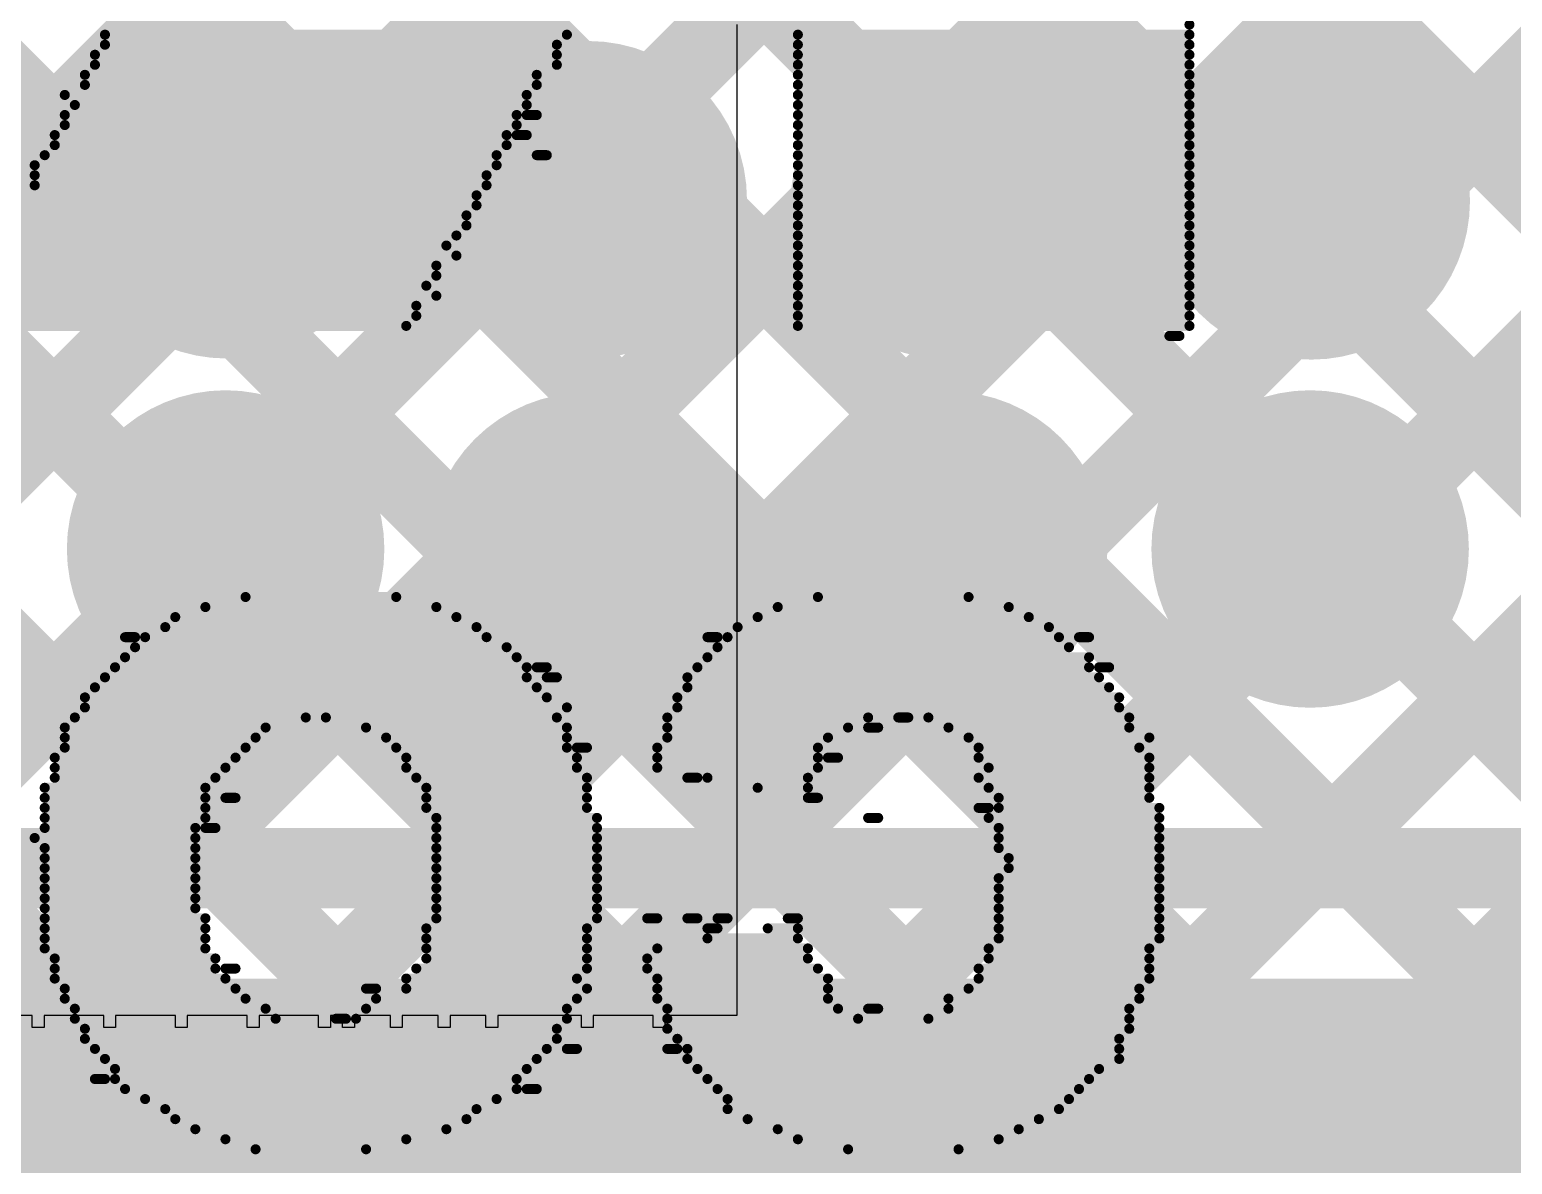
# Model space of a CAD drawing. Header units: millimetres. Extents: x 3.06 to 5.82, y 1.29 to 3.84.
# Drawn here: x 4.5655 to 4.7132, y 1.4385 to 1.5515 of the extents above; entities that cross this region are included whole.
import ezdxf

# ---------------------------------------------------------------- set-up
doc = ezdxf.new("R2010")
doc.units = ezdxf.units.MM
doc.header["$MEASUREMENT"] = 0
for name, color, linetype in [('BottomLayer', 5, 'Continuous'), ('BottomOverlay', 54, 'Continuous'), ('BottomSolder', 6, 'Continuous'), ('MultiLayer', 9, 'Continuous'), ('TopLayer', 1, 'Continuous'), ('TopOverlay', 2, 'Continuous'), ('TopSolder', 216, 'Continuous'), ('ViaHoleLayer', 16, 'Continuous')]:
    doc.layers.add(name, color=color, linetype=linetype)

msp = doc.modelspace()

# ---------------------------------------------------------------- linework, layer by layer
at = {"layer": 'BottomLayer'}
for points, const_width in [([(4.52217, 1.49575), (5.46642, 2.44)], 0.008), ([(4.53143, 1.47673), (5.4947, 2.44)], 0.008), ([(4.55105, 1.46806), (5.52299, 2.44)], 0.008), ([(4.57927, 1.468), (5.55127, 2.44)], 0.008), ([(4.60756, 1.468), (5.57956, 2.44)], 0.008), ([(4.63584, 1.468), (5.60784, 2.44)], 0.008), ([(4.66412, 1.468), (5.63612, 2.44)], 0.008), ([(4.135, 2.11583), (4.78283, 1.468)], 0.008), ([(4.135, 2.08754), (4.75454, 1.468)], 0.008), ([(4.69241, 1.468), (5.17455, 1.95014)], 0.008), ([(4.51608, 1.67818), (4.72626, 1.468)], 0.008), ([(4.522, 1.64397), (4.69797, 1.468)], 0.008), ([(4.522, 1.61569), (4.66969, 1.468)], 0.008), ([(4.522, 1.5874), (4.6414, 1.468)], 0.008), ([(4.522, 1.55912), (4.61312, 1.468)], 0.008), ([(4.522, 1.53084), (4.58484, 1.468)], 0.008), ([(4.553, 1.468), (5.03777, 1.468)], 0.008), ([(4.553, 1.437), (5.182, 1.437)], 0.04)]:
    msp.add_lwpolyline(points, dxfattribs=dict(at, const_width=const_width))
for points, const_width in [([(4.57922, 1.53456, 1), (4.59103, 1.53456, 1)], 0.01181), ([(4.61522, 1.53456, 1), (4.62703, 1.53456, 1)], 0.01181), ([(4.65122, 1.53445, 1), (4.66303, 1.53445, 1)], 0.01181), ([(4.68722, 1.53445, 1), (4.69903, 1.53445, 1)], 0.01181), ([(4.57911, 1.49978, 1), (4.59092, 1.49978, 1)], 0.01181), ([(4.61511, 1.49956, 1), (4.62692, 1.49956, 1)], 0.01181), ([(4.65111, 1.49967, 1), (4.66292, 1.49967, 1)], 0.01181), ([(4.68711, 1.49978, 1), (4.69892, 1.49978, 1)], 0.01181), ([(4.57727, 1.468, 1), (4.58127, 1.468, 1)], 0.004), ([(4.58284, 1.468, 1), (4.58684, 1.468, 1)], 0.004), ([(4.60556, 1.468, 1), (4.60956, 1.468, 1)], 0.004), ([(4.61112, 1.468, 1), (4.61512, 1.468, 1)], 0.004), ([(4.63384, 1.468, 1), (4.63784, 1.468, 1)], 0.004), ([(4.6394, 1.468, 1), (4.6434, 1.468, 1)], 0.004), ([(4.66212, 1.468, 1), (4.66612, 1.468, 1)], 0.004), ([(4.66769, 1.468, 1), (4.67169, 1.468, 1)], 0.004), ([(4.69041, 1.468, 1), (4.69441, 1.468, 1)], 0.004), ([(4.69597, 1.468, 1), (4.69997, 1.468, 1)], 0.004), ([(4.543, 1.437, 1), (4.563, 1.437, 1)], 0.02), ([(4.543, 1.437, 1), (4.563, 1.437, 1)], 0.02)]:
    msp.add_lwpolyline(points, format="xyb", close=True, dxfattribs=dict(at, const_width=const_width))
at = {"layer": 'BottomLayer', "const_width": 0.04}
msp.add_lwpolyline([(4.553, 1.437, -0.414214), (4.491, 1.499)], format="xyb", dxfattribs=at)
at = {"layer": 'BottomOverlay', "const_width": 0.0005}
for points in [[(4.68075, 1.552, 1), (4.68125, 1.552, 1)], [(4.57275, 1.551, 1), (4.57325, 1.551, 1)], [(4.57275, 1.55, 1), (4.57325, 1.55, 1)], [(4.61775, 1.55, 1), (4.61825, 1.55, 1)], [(4.61875, 1.551, 1), (4.61925, 1.551, 1)], [(4.64175, 1.551, 1), (4.64225, 1.551, 1)], [(4.64175, 1.55, 1), (4.64225, 1.55, 1)], [(4.68075, 1.551, 1), (4.68125, 1.551, 1)], [(4.68075, 1.55, 1), (4.68125, 1.55, 1)], [(4.57175, 1.549, 1), (4.57225, 1.549, 1)], [(4.61775, 1.549, 1), (4.61825, 1.549, 1)], [(4.64175, 1.549, 1), (4.64225, 1.549, 1)], [(4.68075, 1.549, 1), (4.68125, 1.549, 1)], [(4.57075, 1.547, 1), (4.57125, 1.547, 1)], [(4.57175, 1.548, 1), (4.57225, 1.548, 1)], [(4.61575, 1.547, 1), (4.61625, 1.547, 1)], [(4.61775, 1.548, 1), (4.61825, 1.548, 1)], [(4.64175, 1.548, 1), (4.64225, 1.548, 1)], [(4.64175, 1.547, 1), (4.64225, 1.547, 1)], [(4.68075, 1.548, 1), (4.68125, 1.548, 1)], [(4.68075, 1.547, 1), (4.68125, 1.547, 1)], [(4.57075, 1.546, 1), (4.57125, 1.546, 1)], [(4.61575, 1.546, 1), (4.61625, 1.546, 1)], [(4.64175, 1.546, 1), (4.64225, 1.546, 1)], [(4.68075, 1.546, 1), (4.68125, 1.546, 1)], [(4.56875, 1.545, 1), (4.56925, 1.545, 1)], [(4.56975, 1.544, 1), (4.57025, 1.544, 1)], [(4.61475, 1.545, 1), (4.61525, 1.545, 1)], [(4.61475, 1.544, 1), (4.61525, 1.544, 1)], [(4.64175, 1.545, 1), (4.64225, 1.545, 1)], [(4.64175, 1.544, 1), (4.64225, 1.544, 1)], [(4.68075, 1.545, 1), (4.68125, 1.545, 1)], [(4.68075, 1.544, 1), (4.68125, 1.544, 1)], [(4.56875, 1.543, 1), (4.56925, 1.543, 1)], [(4.61375, 1.543, 1), (4.61425, 1.543, 1)], [(4.61475, 1.543, 1), (4.61525, 1.543, 1)], [(4.61575, 1.543, 1), (4.61625, 1.543, 1)], [(4.64175, 1.543, 1), (4.64225, 1.543, 1)], [(4.68075, 1.543, 1), (4.68125, 1.543, 1)], [(4.56775, 1.541, 1), (4.56825, 1.541, 1)], [(4.56875, 1.542, 1), (4.56925, 1.542, 1)], [(4.61275, 1.541, 1), (4.61325, 1.541, 1)], [(4.61375, 1.542, 1), (4.61425, 1.542, 1)], [(4.61375, 1.541, 1), (4.61425, 1.541, 1)], [(4.61475, 1.541, 1), (4.61525, 1.541, 1)], [(4.64175, 1.542, 1), (4.64225, 1.542, 1)], [(4.64175, 1.541, 1), (4.64225, 1.541, 1)], [(4.68075, 1.542, 1), (4.68125, 1.542, 1)], [(4.68075, 1.541, 1), (4.68125, 1.541, 1)], [(4.56775, 1.54, 1), (4.56825, 1.54, 1)], [(4.61275, 1.54, 1), (4.61325, 1.54, 1)], [(4.64175, 1.54, 1), (4.64225, 1.54, 1)], [(4.68075, 1.54, 1), (4.68125, 1.54, 1)], [(4.56675, 1.539, 1), (4.56725, 1.539, 1)], [(4.61175, 1.539, 1), (4.61225, 1.539, 1)], [(4.61575, 1.539, 1), (4.61625, 1.539, 1)], [(4.61675, 1.539, 1), (4.61725, 1.539, 1)], [(4.64175, 1.539, 1), (4.64225, 1.539, 1)], [(4.68075, 1.539, 1), (4.68125, 1.539, 1)], [(4.56575, 1.538, 1), (4.56625, 1.538, 1)], [(4.56575, 1.537, 1), (4.56625, 1.537, 1)], [(4.61075, 1.537, 1), (4.61125, 1.537, 1)], [(4.61175, 1.538, 1), (4.61225, 1.538, 1)], [(4.64175, 1.538, 1), (4.64225, 1.538, 1)], [(4.64175, 1.537, 1), (4.64225, 1.537, 1)], [(4.68075, 1.538, 1), (4.68125, 1.538, 1)], [(4.68075, 1.537, 1), (4.68125, 1.537, 1)], [(4.56575, 1.536, 1), (4.56625, 1.536, 1)], [(4.61075, 1.536, 1), (4.61125, 1.536, 1)], [(4.64175, 1.536, 1), (4.64225, 1.536, 1)], [(4.68075, 1.536, 1), (4.68125, 1.536, 1)], [(4.60975, 1.535, 1), (4.61025, 1.535, 1)], [(4.60975, 1.534, 1), (4.61025, 1.534, 1)], [(4.64175, 1.535, 1), (4.64225, 1.535, 1)], [(4.64175, 1.534, 1), (4.64225, 1.534, 1)], [(4.68075, 1.535, 1), (4.68125, 1.535, 1)], [(4.68075, 1.534, 1), (4.68125, 1.534, 1)], [(4.60875, 1.533, 1), (4.60925, 1.533, 1)], [(4.64175, 1.533, 1), (4.64225, 1.533, 1)], [(4.68075, 1.533, 1), (4.68125, 1.533, 1)], [(4.60775, 1.531, 1), (4.60825, 1.531, 1)], [(4.60875, 1.532, 1), (4.60925, 1.532, 1)], [(4.64175, 1.532, 1), (4.64225, 1.532, 1)], [(4.64175, 1.531, 1), (4.64225, 1.531, 1)], [(4.68075, 1.532, 1), (4.68125, 1.532, 1)], [(4.68075, 1.531, 1), (4.68125, 1.531, 1)], [(4.60675, 1.53, 1), (4.60725, 1.53, 1)], [(4.64175, 1.53, 1), (4.64225, 1.53, 1)], [(4.68075, 1.53, 1), (4.68125, 1.53, 1)], [(4.60575, 1.528, 1), (4.60625, 1.528, 1)], [(4.60775, 1.529, 1), (4.60825, 1.529, 1)], [(4.64175, 1.529, 1), (4.64225, 1.529, 1)], [(4.64175, 1.528, 1), (4.64225, 1.528, 1)], [(4.68075, 1.529, 1), (4.68125, 1.529, 1)], [(4.68075, 1.528, 1), (4.68125, 1.528, 1)], [(4.60575, 1.527, 1), (4.60625, 1.527, 1)], [(4.64175, 1.527, 1), (4.64225, 1.527, 1)], [(4.68075, 1.527, 1), (4.68125, 1.527, 1)], [(4.60475, 1.526, 1), (4.60525, 1.526, 1)], [(4.60575, 1.525, 1), (4.60625, 1.525, 1)], [(4.64175, 1.526, 1), (4.64225, 1.526, 1)], [(4.64175, 1.525, 1), (4.64225, 1.525, 1)], [(4.68075, 1.526, 1), (4.68125, 1.526, 1)], [(4.68075, 1.525, 1), (4.68125, 1.525, 1)], [(4.60375, 1.524, 1), (4.60425, 1.524, 1)], [(4.64175, 1.524, 1), (4.64225, 1.524, 1)], [(4.68075, 1.524, 1), (4.68125, 1.524, 1)], [(4.60275, 1.522, 1), (4.60325, 1.522, 1)], [(4.60375, 1.523, 1), (4.60425, 1.523, 1)], [(4.64175, 1.523, 1), (4.64225, 1.523, 1)], [(4.64175, 1.522, 1), (4.64225, 1.522, 1)], [(4.68075, 1.523, 1), (4.68125, 1.523, 1)], [(4.68075, 1.522, 1), (4.68125, 1.522, 1)], [(4.67875, 1.521, 1), (4.67925, 1.521, 1)], [(4.67975, 1.521, 1), (4.68025, 1.521, 1)], [(4.58275, 1.494, 1), (4.58325, 1.494, 1)], [(4.58675, 1.495, 1), (4.58725, 1.495, 1)], [(4.60175, 1.495, 1), (4.60225, 1.495, 1)], [(4.60575, 1.494, 1), (4.60625, 1.494, 1)], [(4.63975, 1.494, 1), (4.64025, 1.494, 1)], [(4.64375, 1.495, 1), (4.64425, 1.495, 1)], [(4.65875, 1.495, 1), (4.65925, 1.495, 1)], [(4.66275, 1.494, 1), (4.66325, 1.494, 1)], [(4.57975, 1.493, 1), (4.58025, 1.493, 1)], [(4.60775, 1.493, 1), (4.60825, 1.493, 1)], [(4.63775, 1.493, 1), (4.63825, 1.493, 1)], [(4.66475, 1.493, 1), (4.66525, 1.493, 1)], [(4.57475, 1.491, 1), (4.57525, 1.491, 1)], [(4.57575, 1.491, 1), (4.57625, 1.491, 1)], [(4.57675, 1.491, 1), (4.57725, 1.491, 1)], [(4.57875, 1.492, 1), (4.57925, 1.492, 1)], [(4.60975, 1.492, 1), (4.61025, 1.492, 1)], [(4.61075, 1.491, 1), (4.61125, 1.491, 1)], [(4.63275, 1.491, 1), (4.63325, 1.491, 1)], [(4.63375, 1.491, 1), (4.63425, 1.491, 1)], [(4.63475, 1.491, 1), (4.63525, 1.491, 1)], [(4.63575, 1.492, 1), (4.63625, 1.492, 1)], [(4.66675, 1.492, 1), (4.66725, 1.492, 1)], [(4.66775, 1.491, 1), (4.66825, 1.491, 1)], [(4.66975, 1.491, 1), (4.67025, 1.491, 1)], [(4.67075, 1.491, 1), (4.67125, 1.491, 1)], [(4.57575, 1.49, 1), (4.57625, 1.49, 1)], [(4.61275, 1.49, 1), (4.61325, 1.49, 1)], [(4.63375, 1.49, 1), (4.63425, 1.49, 1)], [(4.66875, 1.49, 1), (4.66925, 1.49, 1)], [(4.57375, 1.488, 1), (4.57425, 1.488, 1)], [(4.57475, 1.489, 1), (4.57525, 1.489, 1)], [(4.61375, 1.489, 1), (4.61425, 1.489, 1)], [(4.61475, 1.488, 1), (4.61525, 1.488, 1)], [(4.61575, 1.488, 1), (4.61625, 1.488, 1)], [(4.61675, 1.488, 1), (4.61725, 1.488, 1)], [(4.63175, 1.488, 1), (4.63225, 1.488, 1)], [(4.63275, 1.489, 1), (4.63325, 1.489, 1)], [(4.67075, 1.489, 1), (4.67125, 1.489, 1)], [(4.67075, 1.488, 1), (4.67125, 1.488, 1)], [(4.67175, 1.488, 1), (4.67225, 1.488, 1)], [(4.67275, 1.488, 1), (4.67325, 1.488, 1)], [(4.57275, 1.487, 1), (4.57325, 1.487, 1)], [(4.61475, 1.487, 1), (4.61525, 1.487, 1)], [(4.61675, 1.487, 1), (4.61725, 1.487, 1)], [(4.61775, 1.487, 1), (4.61825, 1.487, 1)], [(4.63075, 1.487, 1), (4.63125, 1.487, 1)], [(4.67175, 1.487, 1), (4.67225, 1.487, 1)], [(4.57075, 1.485, 1), (4.57125, 1.485, 1)], [(4.57175, 1.486, 1), (4.57225, 1.486, 1)], [(4.61575, 1.486, 1), (4.61625, 1.486, 1)], [(4.61675, 1.485, 1), (4.61725, 1.485, 1)], [(4.62975, 1.485, 1), (4.63025, 1.485, 1)], [(4.63075, 1.486, 1), (4.63125, 1.486, 1)], [(4.67275, 1.486, 1), (4.67325, 1.486, 1)], [(4.67375, 1.485, 1), (4.67425, 1.485, 1)], [(4.57075, 1.484, 1), (4.57125, 1.484, 1)], [(4.61875, 1.484, 1), (4.61925, 1.484, 1)], [(4.62975, 1.484, 1), (4.63025, 1.484, 1)], [(4.67375, 1.484, 1), (4.67425, 1.484, 1)], [(4.56875, 1.482, 1), (4.56925, 1.482, 1)], [(4.56975, 1.483, 1), (4.57025, 1.483, 1)], [(4.58875, 1.482, 1), (4.58925, 1.482, 1)], [(4.59275, 1.483, 1), (4.59325, 1.483, 1)], [(4.59475, 1.483, 1), (4.59525, 1.483, 1)], [(4.59875, 1.482, 1), (4.59925, 1.482, 1)], [(4.61775, 1.483, 1), (4.61825, 1.483, 1)], [(4.61875, 1.482, 1), (4.61925, 1.482, 1)], [(4.62875, 1.483, 1), (4.62925, 1.483, 1)], [(4.62875, 1.482, 1), (4.62925, 1.482, 1)], [(4.64675, 1.482, 1), (4.64725, 1.482, 1)], [(4.64875, 1.483, 1), (4.64925, 1.483, 1)], [(4.64875, 1.482, 1), (4.64925, 1.482, 1)], [(4.64975, 1.482, 1), (4.65025, 1.482, 1)], [(4.65175, 1.483, 1), (4.65225, 1.483, 1)], [(4.65275, 1.483, 1), (4.65325, 1.483, 1)], [(4.65475, 1.483, 1), (4.65525, 1.483, 1)], [(4.65675, 1.482, 1), (4.65725, 1.482, 1)], [(4.67475, 1.483, 1), (4.67525, 1.483, 1)], [(4.67475, 1.482, 1), (4.67525, 1.482, 1)], [(4.56875, 1.481, 1), (4.56925, 1.481, 1)], [(4.58775, 1.481, 1), (4.58825, 1.481, 1)], [(4.60075, 1.481, 1), (4.60125, 1.481, 1)], [(4.61875, 1.481, 1), (4.61925, 1.481, 1)], [(4.62875, 1.481, 1), (4.62925, 1.481, 1)], [(4.64475, 1.481, 1), (4.64525, 1.481, 1)], [(4.65875, 1.481, 1), (4.65925, 1.481, 1)], [(4.67675, 1.481, 1), (4.67725, 1.481, 1)], [(4.56775, 1.479, 1), (4.56825, 1.479, 1)], [(4.56875, 1.48, 1), (4.56925, 1.48, 1)], [(4.58575, 1.479, 1), (4.58625, 1.479, 1)], [(4.58675, 1.48, 1), (4.58725, 1.48, 1)], [(4.60175, 1.48, 1), (4.60225, 1.48, 1)], [(4.60275, 1.479, 1), (4.60325, 1.479, 1)], [(4.61875, 1.48, 1), (4.61925, 1.48, 1)], [(4.61975, 1.48, 1), (4.62025, 1.48, 1)], [(4.61975, 1.479, 1), (4.62025, 1.479, 1)], [(4.62075, 1.48, 1), (4.62125, 1.48, 1)], [(4.62775, 1.48, 1), (4.62825, 1.48, 1)], [(4.62775, 1.479, 1), (4.62825, 1.479, 1)], [(4.64375, 1.48, 1), (4.64425, 1.48, 1)], [(4.64375, 1.479, 1), (4.64425, 1.479, 1)], [(4.64475, 1.479, 1), (4.64525, 1.479, 1)], [(4.64575, 1.479, 1), (4.64625, 1.479, 1)], [(4.65975, 1.48, 1), (4.66025, 1.48, 1)], [(4.65975, 1.479, 1), (4.66025, 1.479, 1)], [(4.67575, 1.48, 1), (4.67625, 1.48, 1)], [(4.67675, 1.479, 1), (4.67725, 1.479, 1)], [(4.56775, 1.478, 1), (4.56825, 1.478, 1)], [(4.58475, 1.478, 1), (4.58525, 1.478, 1)], [(4.60275, 1.478, 1), (4.60325, 1.478, 1)], [(4.61975, 1.478, 1), (4.62025, 1.478, 1)], [(4.62775, 1.478, 1), (4.62825, 1.478, 1)], [(4.64375, 1.478, 1), (4.64425, 1.478, 1)], [(4.66075, 1.478, 1), (4.66125, 1.478, 1)], [(4.67675, 1.478, 1), (4.67725, 1.478, 1)], [(4.56775, 1.477, 1), (4.56825, 1.477, 1)], [(4.58375, 1.477, 1), (4.58425, 1.477, 1)], [(4.60375, 1.477, 1), (4.60425, 1.477, 1)], [(4.62075, 1.477, 1), (4.62125, 1.477, 1)], [(4.63075, 1.477, 1), (4.63125, 1.477, 1)], [(4.63175, 1.477, 1), (4.63225, 1.477, 1)], [(4.63275, 1.477, 1), (4.63325, 1.477, 1)], [(4.64275, 1.477, 1), (4.64325, 1.477, 1)], [(4.65975, 1.477, 1), (4.66025, 1.477, 1)], [(4.67675, 1.477, 1), (4.67725, 1.477, 1)], [(4.56675, 1.476, 1), (4.56725, 1.476, 1)], [(4.56675, 1.475, 1), (4.56725, 1.475, 1)], [(4.58275, 1.476, 1), (4.58325, 1.476, 1)], [(4.58275, 1.475, 1), (4.58325, 1.475, 1)], [(4.58475, 1.475, 1), (4.58525, 1.475, 1)], [(4.58575, 1.475, 1), (4.58625, 1.475, 1)], [(4.60475, 1.476, 1), (4.60525, 1.476, 1)], [(4.60475, 1.475, 1), (4.60525, 1.475, 1)], [(4.62075, 1.476, 1), (4.62125, 1.476, 1)], [(4.62075, 1.475, 1), (4.62125, 1.475, 1)], [(4.63775, 1.476, 1), (4.63825, 1.476, 1)], [(4.64275, 1.476, 1), (4.64325, 1.476, 1)], [(4.64275, 1.475, 1), (4.64325, 1.475, 1)], [(4.64375, 1.475, 1), (4.64425, 1.475, 1)], [(4.66075, 1.476, 1), (4.66125, 1.476, 1)], [(4.66175, 1.475, 1), (4.66225, 1.475, 1)], [(4.67675, 1.476, 1), (4.67725, 1.476, 1)], [(4.67675, 1.475, 1), (4.67725, 1.475, 1)], [(4.56675, 1.474, 1), (4.56725, 1.474, 1)], [(4.58275, 1.474, 1), (4.58325, 1.474, 1)], [(4.60475, 1.474, 1), (4.60525, 1.474, 1)], [(4.62075, 1.474, 1), (4.62125, 1.474, 1)], [(4.65975, 1.474, 1), (4.66025, 1.474, 1)], [(4.66075, 1.474, 1), (4.66125, 1.474, 1)], [(4.66175, 1.474, 1), (4.66225, 1.474, 1)], [(4.67775, 1.474, 1), (4.67825, 1.474, 1)], [(4.56675, 1.473, 1), (4.56725, 1.473, 1)], [(4.56675, 1.472, 1), (4.56725, 1.472, 1)], [(4.58175, 1.472, 1), (4.58225, 1.472, 1)], [(4.58275, 1.473, 1), (4.58325, 1.473, 1)], [(4.58275, 1.472, 1), (4.58325, 1.472, 1)], [(4.58375, 1.472, 1), (4.58425, 1.472, 1)], [(4.60575, 1.473, 1), (4.60625, 1.473, 1)], [(4.60575, 1.472, 1), (4.60625, 1.472, 1)], [(4.62175, 1.473, 1), (4.62225, 1.473, 1)], [(4.62175, 1.472, 1), (4.62225, 1.472, 1)], [(4.64875, 1.473, 1), (4.64925, 1.473, 1)], [(4.64975, 1.473, 1), (4.65025, 1.473, 1)], [(4.66075, 1.473, 1), (4.66125, 1.473, 1)], [(4.66175, 1.472, 1), (4.66225, 1.472, 1)], [(4.67775, 1.473, 1), (4.67825, 1.473, 1)], [(4.67775, 1.472, 1), (4.67825, 1.472, 1)], [(4.56575, 1.471, 1), (4.56625, 1.471, 1)], [(4.58175, 1.471, 1), (4.58225, 1.471, 1)], [(4.60575, 1.471, 1), (4.60625, 1.471, 1)], [(4.62175, 1.471, 1), (4.62225, 1.471, 1)], [(4.66175, 1.471, 1), (4.66225, 1.471, 1)], [(4.67775, 1.471, 1), (4.67825, 1.471, 1)], [(4.56675, 1.47, 1), (4.56725, 1.47, 1)], [(4.56675, 1.469, 1), (4.56725, 1.469, 1)], [(4.58175, 1.47, 1), (4.58225, 1.47, 1)], [(4.58175, 1.469, 1), (4.58225, 1.469, 1)], [(4.60575, 1.47, 1), (4.60625, 1.47, 1)], [(4.60575, 1.469, 1), (4.60625, 1.469, 1)], [(4.62175, 1.47, 1), (4.62225, 1.47, 1)], [(4.62175, 1.469, 1), (4.62225, 1.469, 1)], [(4.66175, 1.47, 1), (4.66225, 1.47, 1)], [(4.66275, 1.469, 1), (4.66325, 1.469, 1)], [(4.67775, 1.47, 1), (4.67825, 1.47, 1)], [(4.67775, 1.469, 1), (4.67825, 1.469, 1)], [(4.56675, 1.468, 1), (4.56725, 1.468, 1)], [(4.58175, 1.468, 1), (4.58225, 1.468, 1)], [(4.60575, 1.468, 1), (4.60625, 1.468, 1)], [(4.62175, 1.468, 1), (4.62225, 1.468, 1)], [(4.66275, 1.468, 1), (4.66325, 1.468, 1)], [(4.67775, 1.468, 1), (4.67825, 1.468, 1)], [(4.56675, 1.467, 1), (4.56725, 1.467, 1)], [(4.56675, 1.466, 1), (4.56725, 1.466, 1)], [(4.58175, 1.467, 1), (4.58225, 1.467, 1)], [(4.58175, 1.466, 1), (4.58225, 1.466, 1)], [(4.60575, 1.467, 1), (4.60625, 1.467, 1)], [(4.60575, 1.466, 1), (4.60625, 1.466, 1)], [(4.62175, 1.467, 1), (4.62225, 1.467, 1)], [(4.62175, 1.466, 1), (4.62225, 1.466, 1)], [(4.66175, 1.467, 1), (4.66225, 1.467, 1)], [(4.66175, 1.466, 1), (4.66225, 1.466, 1)], [(4.67775, 1.467, 1), (4.67825, 1.467, 1)], [(4.67775, 1.466, 1), (4.67825, 1.466, 1)], [(4.56675, 1.465, 1), (4.56725, 1.465, 1)], [(4.58175, 1.465, 1), (4.58225, 1.465, 1)], [(4.60575, 1.465, 1), (4.60625, 1.465, 1)], [(4.62175, 1.465, 1), (4.62225, 1.465, 1)], [(4.66175, 1.465, 1), (4.66225, 1.465, 1)], [(4.67775, 1.465, 1), (4.67825, 1.465, 1)], [(4.56675, 1.464, 1), (4.56725, 1.464, 1)], [(4.56675, 1.463, 1), (4.56725, 1.463, 1)], [(4.58175, 1.464, 1), (4.58225, 1.464, 1)], [(4.58275, 1.463, 1), (4.58325, 1.463, 1)], [(4.60575, 1.464, 1), (4.60625, 1.464, 1)], [(4.60575, 1.463, 1), (4.60625, 1.463, 1)], [(4.62175, 1.464, 1), (4.62225, 1.464, 1)], [(4.62175, 1.463, 1), (4.62225, 1.463, 1)], [(4.62675, 1.463, 1), (4.62725, 1.463, 1)], [(4.62775, 1.463, 1), (4.62825, 1.463, 1)], [(4.63075, 1.463, 1), (4.63125, 1.463, 1)], [(4.63175, 1.463, 1), (4.63225, 1.463, 1)], [(4.63375, 1.463, 1), (4.63425, 1.463, 1)], [(4.63475, 1.463, 1), (4.63525, 1.463, 1)], [(4.64075, 1.463, 1), (4.64125, 1.463, 1)], [(4.64175, 1.463, 1), (4.64225, 1.463, 1)], [(4.66175, 1.464, 1), (4.66225, 1.464, 1)], [(4.66175, 1.463, 1), (4.66225, 1.463, 1)], [(4.67775, 1.464, 1), (4.67825, 1.464, 1)], [(4.67775, 1.463, 1), (4.67825, 1.463, 1)], [(4.56675, 1.462, 1), (4.56725, 1.462, 1)], [(4.58275, 1.462, 1), (4.58325, 1.462, 1)], [(4.60475, 1.462, 1), (4.60525, 1.462, 1)], [(4.62075, 1.462, 1), (4.62125, 1.462, 1)], [(4.63275, 1.462, 1), (4.63325, 1.462, 1)], [(4.63375, 1.462, 1), (4.63425, 1.462, 1)], [(4.63875, 1.462, 1), (4.63925, 1.462, 1)], [(4.64175, 1.462, 1), (4.64225, 1.462, 1)], [(4.66175, 1.462, 1), (4.66225, 1.462, 1)], [(4.67775, 1.462, 1), (4.67825, 1.462, 1)], [(4.56675, 1.461, 1), (4.56725, 1.461, 1)], [(4.56675, 1.46, 1), (4.56725, 1.46, 1)], [(4.58275, 1.461, 1), (4.58325, 1.461, 1)], [(4.58275, 1.46, 1), (4.58325, 1.46, 1)], [(4.60475, 1.461, 1), (4.60525, 1.461, 1)], [(4.60475, 1.46, 1), (4.60525, 1.46, 1)], [(4.62075, 1.461, 1), (4.62125, 1.461, 1)], [(4.62075, 1.46, 1), (4.62125, 1.46, 1)], [(4.62775, 1.46, 1), (4.62825, 1.46, 1)], [(4.63275, 1.461, 1), (4.63325, 1.461, 1)], [(4.64175, 1.461, 1), (4.64225, 1.461, 1)], [(4.64275, 1.46, 1), (4.64325, 1.46, 1)], [(4.66075, 1.46, 1), (4.66125, 1.46, 1)], [(4.66175, 1.461, 1), (4.66225, 1.461, 1)], [(4.67675, 1.46, 1), (4.67725, 1.46, 1)], [(4.67775, 1.461, 1), (4.67825, 1.461, 1)], [(4.56775, 1.459, 1), (4.56825, 1.459, 1)], [(4.58375, 1.459, 1), (4.58425, 1.459, 1)], [(4.60475, 1.459, 1), (4.60525, 1.459, 1)], [(4.62075, 1.459, 1), (4.62125, 1.459, 1)], [(4.62675, 1.459, 1), (4.62725, 1.459, 1)], [(4.64275, 1.459, 1), (4.64325, 1.459, 1)], [(4.66075, 1.459, 1), (4.66125, 1.459, 1)], [(4.67675, 1.459, 1), (4.67725, 1.459, 1)], [(4.56775, 1.458, 1), (4.56825, 1.458, 1)], [(4.56775, 1.457, 1), (4.56825, 1.457, 1)], [(4.58375, 1.458, 1), (4.58425, 1.458, 1)], [(4.58475, 1.458, 1), (4.58525, 1.458, 1)], [(4.58475, 1.457, 1), (4.58525, 1.457, 1)], [(4.58575, 1.458, 1), (4.58625, 1.458, 1)], [(4.60275, 1.457, 1), (4.60325, 1.457, 1)], [(4.60375, 1.458, 1), (4.60425, 1.458, 1)], [(4.61975, 1.457, 1), (4.62025, 1.457, 1)], [(4.62075, 1.458, 1), (4.62125, 1.458, 1)], [(4.62675, 1.458, 1), (4.62725, 1.458, 1)], [(4.62775, 1.457, 1), (4.62825, 1.457, 1)], [(4.64375, 1.458, 1), (4.64425, 1.458, 1)], [(4.64475, 1.457, 1), (4.64525, 1.457, 1)], [(4.65975, 1.458, 1), (4.66025, 1.458, 1)], [(4.65975, 1.457, 1), (4.66025, 1.457, 1)], [(4.67675, 1.458, 1), (4.67725, 1.458, 1)], [(4.67675, 1.457, 1), (4.67725, 1.457, 1)], [(4.56875, 1.456, 1), (4.56925, 1.456, 1)], [(4.58575, 1.456, 1), (4.58625, 1.456, 1)], [(4.59875, 1.456, 1), (4.59925, 1.456, 1)], [(4.59975, 1.456, 1), (4.60025, 1.456, 1)], [(4.60275, 1.456, 1), (4.60325, 1.456, 1)], [(4.62075, 1.456, 1), (4.62125, 1.456, 1)], [(4.62775, 1.456, 1), (4.62825, 1.456, 1)], [(4.64475, 1.456, 1), (4.64525, 1.456, 1)], [(4.65875, 1.456, 1), (4.65925, 1.456, 1)], [(4.67575, 1.456, 1), (4.67625, 1.456, 1)], [(4.56875, 1.455, 1), (4.56925, 1.455, 1)], [(4.56975, 1.454, 1), (4.57025, 1.454, 1)], [(4.58675, 1.455, 1), (4.58725, 1.455, 1)], [(4.58875, 1.454, 1), (4.58925, 1.454, 1)], [(4.59875, 1.454, 1), (4.59925, 1.454, 1)], [(4.59975, 1.455, 1), (4.60025, 1.455, 1)], [(4.61875, 1.454, 1), (4.61925, 1.454, 1)], [(4.61975, 1.455, 1), (4.62025, 1.455, 1)], [(4.62775, 1.455, 1), (4.62825, 1.455, 1)], [(4.62875, 1.454, 1), (4.62925, 1.454, 1)], [(4.64475, 1.455, 1), (4.64525, 1.455, 1)], [(4.64575, 1.454, 1), (4.64625, 1.454, 1)], [(4.64875, 1.454, 1), (4.64925, 1.454, 1)], [(4.64975, 1.454, 1), (4.65025, 1.454, 1)], [(4.65675, 1.455, 1), (4.65725, 1.455, 1)], [(4.65675, 1.454, 1), (4.65725, 1.454, 1)], [(4.67475, 1.454, 1), (4.67525, 1.454, 1)], [(4.67575, 1.455, 1), (4.67625, 1.455, 1)], [(4.56975, 1.453, 1), (4.57025, 1.453, 1)], [(4.58975, 1.453, 1), (4.59025, 1.453, 1)], [(4.59575, 1.453, 1), (4.59625, 1.453, 1)], [(4.59675, 1.453, 1), (4.59725, 1.453, 1)], [(4.59775, 1.453, 1), (4.59825, 1.453, 1)], [(4.61875, 1.453, 1), (4.61925, 1.453, 1)], [(4.62875, 1.453, 1), (4.62925, 1.453, 1)], [(4.64775, 1.453, 1), (4.64825, 1.453, 1)], [(4.65475, 1.453, 1), (4.65525, 1.453, 1)], [(4.67475, 1.453, 1), (4.67525, 1.453, 1)], [(4.57075, 1.452, 1), (4.57125, 1.452, 1)], [(4.57075, 1.451, 1), (4.57125, 1.451, 1)], [(4.61775, 1.452, 1), (4.61825, 1.452, 1)], [(4.61775, 1.451, 1), (4.61825, 1.451, 1)], [(4.62875, 1.452, 1), (4.62925, 1.452, 1)], [(4.62975, 1.451, 1), (4.63025, 1.451, 1)], [(4.67375, 1.451, 1), (4.67425, 1.451, 1)], [(4.67475, 1.452, 1), (4.67525, 1.452, 1)], [(4.57175, 1.45, 1), (4.57225, 1.45, 1)], [(4.61675, 1.45, 1), (4.61725, 1.45, 1)], [(4.61875, 1.45, 1), (4.61925, 1.45, 1)], [(4.61975, 1.45, 1), (4.62025, 1.45, 1)], [(4.62875, 1.45, 1), (4.62925, 1.45, 1)], [(4.62975, 1.45, 1), (4.63025, 1.45, 1)], [(4.63075, 1.45, 1), (4.63125, 1.45, 1)], [(4.67375, 1.45, 1), (4.67425, 1.45, 1)], [(4.57275, 1.449, 1), (4.57325, 1.449, 1)], [(4.57375, 1.448, 1), (4.57425, 1.448, 1)], [(4.61475, 1.448, 1), (4.61525, 1.448, 1)], [(4.61575, 1.449, 1), (4.61625, 1.449, 1)], [(4.63075, 1.449, 1), (4.63125, 1.449, 1)], [(4.63175, 1.448, 1), (4.63225, 1.448, 1)], [(4.67175, 1.448, 1), (4.67225, 1.448, 1)], [(4.67375, 1.449, 1), (4.67425, 1.449, 1)], [(4.57175, 1.447, 1), (4.57225, 1.447, 1)], [(4.57275, 1.447, 1), (4.57325, 1.447, 1)], [(4.57375, 1.447, 1), (4.57425, 1.447, 1)], [(4.61375, 1.447, 1), (4.61425, 1.447, 1)], [(4.63275, 1.447, 1), (4.63325, 1.447, 1)], [(4.67075, 1.447, 1), (4.67125, 1.447, 1)], [(4.57475, 1.446, 1), (4.57525, 1.446, 1)], [(4.61375, 1.446, 1), (4.61425, 1.446, 1)], [(4.61475, 1.446, 1), (4.61525, 1.446, 1)], [(4.61575, 1.446, 1), (4.61625, 1.446, 1)], [(4.63375, 1.446, 1), (4.63425, 1.446, 1)], [(4.66975, 1.446, 1), (4.67025, 1.446, 1)], [(4.57675, 1.445, 1), (4.57725, 1.445, 1)], [(4.57875, 1.444, 1), (4.57925, 1.444, 1)], [(4.60975, 1.444, 1), (4.61025, 1.444, 1)], [(4.61175, 1.445, 1), (4.61225, 1.445, 1)], [(4.63475, 1.445, 1), (4.63525, 1.445, 1)], [(4.63475, 1.444, 1), (4.63525, 1.444, 1)], [(4.66775, 1.444, 1), (4.66825, 1.444, 1)], [(4.66875, 1.445, 1), (4.66925, 1.445, 1)], [(4.57975, 1.443, 1), (4.58025, 1.443, 1)], [(4.60875, 1.443, 1), (4.60925, 1.443, 1)], [(4.63675, 1.443, 1), (4.63725, 1.443, 1)], [(4.66575, 1.443, 1), (4.66625, 1.443, 1)], [(4.58175, 1.442, 1), (4.58225, 1.442, 1)], [(4.58475, 1.441, 1), (4.58525, 1.441, 1)], [(4.60275, 1.441, 1), (4.60325, 1.441, 1)], [(4.60675, 1.442, 1), (4.60725, 1.442, 1)], [(4.63975, 1.442, 1), (4.64025, 1.442, 1)], [(4.64175, 1.441, 1), (4.64225, 1.441, 1)], [(4.66175, 1.441, 1), (4.66225, 1.441, 1)], [(4.66375, 1.442, 1), (4.66425, 1.442, 1)], [(4.58775, 1.44, 1), (4.58825, 1.44, 1)], [(4.59875, 1.44, 1), (4.59925, 1.44, 1)], [(4.64675, 1.44, 1), (4.64725, 1.44, 1)], [(4.65775, 1.44, 1), (4.65825, 1.44, 1)]]:
    msp.add_lwpolyline(points, format="xyb", close=True, dxfattribs=at)
at = {"layer": 'BottomOverlay', "const_width": 0.001}
for points in [[(4.573, 1.551), (4.619, 1.551)], [(4.573, 1.55), (4.618, 1.55)], [(4.642, 1.551), (4.681, 1.551)], [(4.642, 1.55), (4.681, 1.55)], [(4.572, 1.549), (4.618, 1.549)], [(4.642, 1.549), (4.681, 1.549)], [(4.571, 1.547), (4.616, 1.547)], [(4.572, 1.548), (4.618, 1.548)], [(4.642, 1.548), (4.681, 1.548)], [(4.642, 1.547), (4.681, 1.547)], [(4.571, 1.546), (4.616, 1.546)], [(4.642, 1.546), (4.681, 1.546)], [(4.569, 1.545), (4.615, 1.545)], [(4.57, 1.544), (4.615, 1.544)], [(4.642, 1.545), (4.681, 1.545)], [(4.642, 1.544), (4.681, 1.544)], [(4.569, 1.543), (4.614, 1.543)], [(4.615, 1.543), (4.616, 1.543)], [(4.642, 1.543), (4.681, 1.543)], [(4.568, 1.541), (4.613, 1.541)], [(4.569, 1.542), (4.614, 1.542)], [(4.614, 1.541), (4.615, 1.541)], [(4.642, 1.542), (4.681, 1.542)], [(4.642, 1.541), (4.681, 1.541)], [(4.568, 1.54), (4.613, 1.54)], [(4.642, 1.54), (4.681, 1.54)], [(4.567, 1.539), (4.612, 1.539)], [(4.616, 1.539), (4.617, 1.539)], [(4.642, 1.539), (4.681, 1.539)], [(4.566, 1.538), (4.612, 1.538)], [(4.566, 1.537), (4.611, 1.537)], [(4.642, 1.538), (4.681, 1.538)], [(4.642, 1.537), (4.681, 1.537)], [(4.566, 1.536), (4.611, 1.536)], [(4.642, 1.536), (4.681, 1.536)], [(4.564, 1.534), (4.61, 1.534)], [(4.565, 1.535), (4.61, 1.535)], [(4.642, 1.535), (4.681, 1.535)], [(4.642, 1.534), (4.681, 1.534)], [(4.564, 1.533), (4.609, 1.533)], [(4.642, 1.533), (4.681, 1.533)], [(4.563, 1.532), (4.609, 1.532)], [(4.563, 1.531), (4.608, 1.531)], [(4.642, 1.532), (4.681, 1.532)], [(4.642, 1.531), (4.681, 1.531)], [(4.562, 1.53), (4.607, 1.53)], [(4.642, 1.53), (4.681, 1.53)], [(4.561, 1.529), (4.608, 1.529)], [(4.561, 1.528), (4.606, 1.528)], [(4.642, 1.529), (4.681, 1.529)], [(4.642, 1.528), (4.681, 1.528)], [(4.561, 1.527), (4.606, 1.527)], [(4.642, 1.527), (4.681, 1.527)], [(4.56, 1.526), (4.605, 1.526)], [(4.56, 1.525), (4.606, 1.525)], [(4.642, 1.526), (4.681, 1.526)], [(4.642, 1.525), (4.681, 1.525)], [(4.559, 1.524), (4.604, 1.524)], [(4.642, 1.524), (4.681, 1.524)], [(4.559, 1.523), (4.604, 1.523)], [(4.559, 1.522), (4.603, 1.522)], [(4.642, 1.523), (4.681, 1.523)], [(4.642, 1.522), (4.681, 1.522)], [(4.679, 1.521), (4.68, 1.521)], [(4.583, 1.494), (4.606, 1.494)], [(4.587, 1.495), (4.602, 1.495)], [(4.64, 1.494), (4.663, 1.494)], [(4.644, 1.495), (4.659, 1.495)], [(4.58, 1.493), (4.608, 1.493)], [(4.638, 1.493), (4.665, 1.493)], [(4.575, 1.491), (4.576, 1.491)], [(4.577, 1.491), (4.611, 1.491)], [(4.579, 1.492), (4.61, 1.492)], [(4.633, 1.491), (4.634, 1.491)], [(4.635, 1.491), (4.668, 1.491)], [(4.636, 1.492), (4.667, 1.492)], [(4.67, 1.491), (4.671, 1.491)], [(4.576, 1.49), (4.613, 1.49)], [(4.634, 1.49), (4.669, 1.49)], [(4.574, 1.488), (4.615, 1.488)], [(4.575, 1.489), (4.614, 1.489)], [(4.616, 1.488), (4.617, 1.488)], [(4.632, 1.488), (4.671, 1.488)], [(4.633, 1.489), (4.671, 1.489)], [(4.672, 1.488), (4.673, 1.488)], [(4.573, 1.487), (4.615, 1.487)], [(4.617, 1.487), (4.618, 1.487)], [(4.631, 1.487), (4.672, 1.487)], [(4.571, 1.485), (4.617, 1.485)], [(4.572, 1.486), (4.616, 1.486)], [(4.63, 1.485), (4.674, 1.485)], [(4.631, 1.486), (4.673, 1.486)], [(4.571, 1.484), (4.619, 1.484)], [(4.63, 1.484), (4.674, 1.484)], [(4.569, 1.482), (4.589, 1.482)], [(4.57, 1.483), (4.593, 1.483)], [(4.595, 1.483), (4.618, 1.483)], [(4.599, 1.482), (4.619, 1.482)], [(4.629, 1.483), (4.649, 1.483)], [(4.629, 1.482), (4.647, 1.482)], [(4.649, 1.482), (4.65, 1.482)], [(4.652, 1.483), (4.653, 1.483)], [(4.655, 1.483), (4.675, 1.483)], [(4.657, 1.482), (4.675, 1.482)], [(4.569, 1.481), (4.588, 1.481)], [(4.601, 1.481), (4.619, 1.481)], [(4.629, 1.481), (4.645, 1.481)], [(4.659, 1.481), (4.677, 1.481)], [(4.568, 1.479), (4.586, 1.479)], [(4.569, 1.48), (4.587, 1.48)], [(4.602, 1.48), (4.619, 1.48)], [(4.603, 1.479), (4.62, 1.479)], [(4.62, 1.48), (4.621, 1.48)], [(4.628, 1.48), (4.644, 1.48)], [(4.628, 1.479), (4.644, 1.479)], [(4.645, 1.479), (4.646, 1.479)], [(4.66, 1.48), (4.676, 1.48)], [(4.66, 1.479), (4.677, 1.479)], [(4.568, 1.478), (4.585, 1.478)], [(4.603, 1.478), (4.62, 1.478)], [(4.628, 1.478), (4.644, 1.478)], [(4.661, 1.478), (4.677, 1.478)], [(4.568, 1.477), (4.584, 1.477)], [(4.604, 1.477), (4.621, 1.477)], [(4.631, 1.477), (4.632, 1.477)], [(4.633, 1.477), (4.643, 1.477)], [(4.66, 1.477), (4.677, 1.477)], [(4.567, 1.476), (4.583, 1.476)], [(4.567, 1.475), (4.583, 1.475)], [(4.585, 1.475), (4.586, 1.475)], [(4.605, 1.476), (4.621, 1.476)], [(4.605, 1.475), (4.621, 1.475)], [(4.638, 1.476), (4.643, 1.476)], [(4.643, 1.475), (4.644, 1.475)], [(4.661, 1.476), (4.677, 1.476)], [(4.662, 1.475), (4.677, 1.475)], [(4.567, 1.474), (4.583, 1.474)], [(4.605, 1.474), (4.621, 1.474)], [(4.66, 1.474), (4.661, 1.474)], [(4.662, 1.474), (4.678, 1.474)], [(4.567, 1.473), (4.583, 1.473)], [(4.567, 1.472), (4.582, 1.472)], [(4.583, 1.472), (4.584, 1.472)], [(4.606, 1.473), (4.622, 1.473)], [(4.606, 1.472), (4.622, 1.472)], [(4.649, 1.473), (4.65, 1.473)], [(4.661, 1.473), (4.678, 1.473)], [(4.662, 1.472), (4.678, 1.472)], [(4.566, 1.471), (4.582, 1.471)], [(4.606, 1.471), (4.622, 1.471)], [(4.662, 1.471), (4.678, 1.471)], [(4.567, 1.47), (4.582, 1.47)], [(4.567, 1.469), (4.582, 1.469)], [(4.606, 1.47), (4.622, 1.47)], [(4.606, 1.469), (4.622, 1.469)], [(4.662, 1.47), (4.678, 1.47)], [(4.663, 1.469), (4.678, 1.469)], [(4.567, 1.468), (4.582, 1.468)], [(4.606, 1.468), (4.622, 1.468)], [(4.663, 1.468), (4.678, 1.468)], [(4.567, 1.467), (4.582, 1.467)], [(4.567, 1.466), (4.582, 1.466)], [(4.606, 1.467), (4.622, 1.467)], [(4.606, 1.466), (4.622, 1.466)], [(4.662, 1.467), (4.678, 1.467)], [(4.662, 1.466), (4.678, 1.466)], [(4.567, 1.465), (4.582, 1.465)], [(4.606, 1.465), (4.622, 1.465)], [(4.662, 1.465), (4.678, 1.465)], [(4.567, 1.464), (4.582, 1.464)], [(4.567, 1.463), (4.583, 1.463)], [(4.606, 1.464), (4.622, 1.464)], [(4.606, 1.463), (4.622, 1.463)], [(4.627, 1.463), (4.628, 1.463)], [(4.631, 1.463), (4.632, 1.463)], [(4.634, 1.463), (4.635, 1.463)], [(4.641, 1.463), (4.642, 1.463)], [(4.662, 1.464), (4.678, 1.464)], [(4.662, 1.463), (4.678, 1.463)], [(4.567, 1.462), (4.583, 1.462)], [(4.605, 1.462), (4.621, 1.462)], [(4.633, 1.462), (4.634, 1.462)], [(4.639, 1.462), (4.642, 1.462)], [(4.662, 1.462), (4.678, 1.462)], [(4.567, 1.461), (4.583, 1.461)], [(4.567, 1.46), (4.583, 1.46)], [(4.605, 1.461), (4.621, 1.461)], [(4.605, 1.46), (4.621, 1.46)], [(4.628, 1.46), (4.643, 1.46)], [(4.633, 1.461), (4.642, 1.461)], [(4.661, 1.46), (4.677, 1.46)], [(4.662, 1.461), (4.678, 1.461)], [(4.568, 1.459), (4.584, 1.459)], [(4.605, 1.459), (4.621, 1.459)], [(4.627, 1.459), (4.643, 1.459)], [(4.661, 1.459), (4.677, 1.459)], [(4.568, 1.458), (4.584, 1.458)], [(4.568, 1.457), (4.585, 1.457)], [(4.585, 1.458), (4.586, 1.458)], [(4.603, 1.457), (4.62, 1.457)], [(4.604, 1.458), (4.621, 1.458)], [(4.627, 1.458), (4.644, 1.458)], [(4.628, 1.457), (4.645, 1.457)], [(4.66, 1.458), (4.677, 1.458)], [(4.66, 1.457), (4.677, 1.457)], [(4.569, 1.456), (4.586, 1.456)], [(4.599, 1.456), (4.6, 1.456)], [(4.603, 1.456), (4.621, 1.456)], [(4.628, 1.456), (4.645, 1.456)], [(4.659, 1.456), (4.676, 1.456)], [(4.569, 1.455), (4.587, 1.455)], [(4.57, 1.454), (4.589, 1.454)], [(4.599, 1.454), (4.619, 1.454)], [(4.6, 1.455), (4.62, 1.455)], [(4.628, 1.455), (4.645, 1.455)], [(4.629, 1.454), (4.646, 1.454)], [(4.649, 1.454), (4.65, 1.454)], [(4.657, 1.455), (4.676, 1.455)], [(4.657, 1.454), (4.675, 1.454)], [(4.57, 1.453), (4.59, 1.453)], [(4.596, 1.453), (4.597, 1.453)], [(4.598, 1.453), (4.619, 1.453)], [(4.629, 1.453), (4.648, 1.453)], [(4.655, 1.453), (4.675, 1.453)], [(4.571, 1.452), (4.618, 1.452)], [(4.571, 1.451), (4.618, 1.451)], [(4.629, 1.452), (4.675, 1.452)], [(4.63, 1.451), (4.674, 1.451)], [(4.572, 1.45), (4.617, 1.45)], [(4.619, 1.45), (4.62, 1.45)], [(4.629, 1.45), (4.63, 1.45)], [(4.631, 1.45), (4.674, 1.45)], [(4.573, 1.449), (4.616, 1.449)], [(4.574, 1.448), (4.615, 1.448)], [(4.631, 1.449), (4.674, 1.449)], [(4.632, 1.448), (4.672, 1.448)], [(4.572, 1.447), (4.573, 1.447)], [(4.574, 1.447), (4.614, 1.447)], [(4.633, 1.447), (4.671, 1.447)], [(4.575, 1.446), (4.614, 1.446)], [(4.615, 1.446), (4.616, 1.446)], [(4.634, 1.446), (4.67, 1.446)], [(4.577, 1.445), (4.612, 1.445)], [(4.579, 1.444), (4.61, 1.444)], [(4.635, 1.445), (4.669, 1.445)], [(4.635, 1.444), (4.668, 1.444)], [(4.58, 1.443), (4.609, 1.443)], [(4.637, 1.443), (4.666, 1.443)], [(4.582, 1.442), (4.607, 1.442)], [(4.585, 1.441), (4.603, 1.441)], [(4.64, 1.442), (4.664, 1.442)], [(4.642, 1.441), (4.662, 1.441)], [(4.588, 1.44), (4.599, 1.44)], [(4.647, 1.44), (4.658, 1.44)]]:
    msp.add_lwpolyline(points, dxfattribs=at)
at = {"layer": 'BottomSolder', "const_width": 0.01581}
for points in [[(4.57722, 1.53456, 1), (4.59303, 1.53456, 1)], [(4.61322, 1.53456, 1), (4.62903, 1.53456, 1)], [(4.64922, 1.53445, 1), (4.66503, 1.53445, 1)], [(4.68522, 1.53445, 1), (4.70103, 1.53445, 1)], [(4.57711, 1.49978, 1), (4.59292, 1.49978, 1)], [(4.61311, 1.49956, 1), (4.62892, 1.49956, 1)], [(4.64911, 1.49967, 1), (4.66492, 1.49967, 1)], [(4.68511, 1.49978, 1), (4.70092, 1.49978, 1)]]:
    msp.add_lwpolyline(points, format="xyb", close=True, dxfattribs=at)
at = {"layer": 'MultiLayer', "const_width": 0.01181}
for points in [[(4.57922, 1.53456, 1), (4.59103, 1.53456, 1)], [(4.61522, 1.53456, 1), (4.62703, 1.53456, 1)], [(4.65122, 1.53445, 1), (4.66303, 1.53445, 1)], [(4.68722, 1.53445, 1), (4.69903, 1.53445, 1)], [(4.57911, 1.49978, 1), (4.59092, 1.49978, 1)], [(4.61511, 1.49956, 1), (4.62692, 1.49956, 1)], [(4.65111, 1.49967, 1), (4.66292, 1.49967, 1)], [(4.68711, 1.49978, 1), (4.69892, 1.49978, 1)]]:
    msp.add_lwpolyline(points, format="xyb", close=True, dxfattribs=at)
at = {"layer": 'TopLayer', "const_width": 0.008}
for points in [[(4.47599, 1.393), (5.124, 2.04101)], [(4.50427, 1.393), (5.124, 2.01273)], [(4.53256, 1.393), (5.124, 1.98444)], [(4.56084, 1.393), (5.14084, 1.973)], [(4.58912, 1.393), (5.16912, 1.973)], [(4.61741, 1.393), (5.17458, 1.95018)], [(4.41942, 1.393), (4.95142, 1.925)], [(4.4477, 1.393), (4.9797, 1.925)], [(4.64569, 1.393), (5.17776, 1.92507)], [(4.67398, 1.393), (5.19842, 1.91745)], [(4.435, 1.81583), (4.85783, 1.393)], [(4.435, 1.78754), (4.82954, 1.393)], [(4.435, 1.75926), (4.80126, 1.393)], [(4.435, 1.73097), (4.77297, 1.393)], [(4.35512, 1.726), (4.68812, 1.393)], [(4.3834, 1.726), (4.7164, 1.393)], [(4.41169, 1.726), (4.74469, 1.393)], [(4.37428, 1.67856), (4.65984, 1.393)], [(4.32927, 1.667), (4.60327, 1.393)], [(4.35801, 1.66654), (4.63155, 1.393)]]:
    msp.add_lwpolyline(points, dxfattribs=at)
at = {"layer": 'TopLayer', "const_width": 0.01181}
for points in [[(4.57922, 1.53456, 1), (4.59103, 1.53456, 1)], [(4.61522, 1.53456, 1), (4.62703, 1.53456, 1)], [(4.65122, 1.53445, 1), (4.66303, 1.53445, 1)], [(4.68722, 1.53445, 1), (4.69903, 1.53445, 1)], [(4.57911, 1.49978, 1), (4.59092, 1.49978, 1)], [(4.61511, 1.49956, 1), (4.62692, 1.49956, 1)], [(4.65111, 1.49967, 1), (4.66292, 1.49967, 1)], [(4.68711, 1.49978, 1), (4.69892, 1.49978, 1)]]:
    msp.add_lwpolyline(points, format="xyb", close=True, dxfattribs=at)
at = {"layer": 'TopOverlay'}
for p, q in [((4.63591, 1.55202), (4.63591, 1.55084)), ((4.63591, 1.55084), (4.63591, 1.54965)), ((4.63591, 1.54965), (4.63591, 1.54846)), ((4.63591, 1.54846), (4.63591, 1.54727)), ((4.63591, 1.54727), (4.63591, 1.54608)), ((4.63591, 1.54608), (4.63591, 1.54489)), ((4.63591, 1.54489), (4.63591, 1.5437)), ((4.63591, 1.5437), (4.63591, 1.54251)), ((4.63591, 1.54251), (4.63591, 1.54132)), ((4.63591, 1.54132), (4.63591, 1.54013)), ((4.63591, 1.54013), (4.63591, 1.53894)), ((4.63591, 1.53894), (4.63591, 1.53775)), ((4.63591, 1.53775), (4.63591, 1.53656)), ((4.63591, 1.53656), (4.63591, 1.53537)), ((4.63591, 1.53537), (4.63591, 1.53419)), ((4.63591, 1.53419), (4.63591, 1.533)), ((4.63591, 1.533), (4.63591, 1.53181)), ((4.63591, 1.53181), (4.63591, 1.53062)), ((4.63591, 1.53062), (4.63591, 1.52943)), ((4.63591, 1.52943), (4.63591, 1.52824)), ((4.63591, 1.52824), (4.63591, 1.52705)), ((4.63591, 1.52705), (4.63591, 1.52586)), ((4.63591, 1.52586), (4.63591, 1.52467)), ((4.63591, 1.52467), (4.63591, 1.52348)), ((4.63591, 1.52348), (4.63591, 1.52229)), ((4.63591, 1.52229), (4.63591, 1.5211)), ((4.63591, 1.5211), (4.63591, 1.51991)), ((4.63591, 1.51991), (4.63591, 1.51873)), ((4.63591, 1.51873), (4.63591, 1.51754)), ((4.63591, 1.51754), (4.63591, 1.51635)), ((4.63591, 1.51635), (4.63591, 1.51516)), ((4.63591, 1.51516), (4.63591, 1.51397)), ((4.63591, 1.51397), (4.63591, 1.51278)), ((4.63591, 1.51278), (4.63591, 1.51159)), ((4.63591, 1.51159), (4.63591, 1.5104)), ((4.63591, 1.5104), (4.63591, 1.50921)), ((4.63591, 1.50921), (4.63591, 1.50802)), ((4.63591, 1.50802), (4.63591, 1.50683)), ((4.63591, 1.50683), (4.63591, 1.50564)), ((4.63591, 1.50564), (4.63591, 1.50445)), ((4.63591, 1.50445), (4.63591, 1.50327)), ((4.63591, 1.50327), (4.63591, 1.50208)), ((4.63591, 1.50208), (4.63591, 1.50089)), ((4.63591, 1.50089), (4.63591, 1.4997)), ((4.63591, 1.4997), (4.63591, 1.49851)), ((4.63591, 1.49851), (4.63591, 1.49732)), ((4.63591, 1.49732), (4.63591, 1.49613)), ((4.63591, 1.49613), (4.63591, 1.49494)), ((4.63591, 1.49494), (4.63591, 1.49375)), ((4.63591, 1.49375), (4.63591, 1.49256)), ((4.63591, 1.49256), (4.63591, 1.49137)), ((4.63591, 1.49137), (4.63591, 1.49018)), ((4.63591, 1.49018), (4.63591, 1.48899)), ((4.63591, 1.48899), (4.63591, 1.4878)), ((4.63591, 1.4878), (4.63591, 1.48662)), ((4.63591, 1.48662), (4.63591, 1.48543)), ((4.63591, 1.48543), (4.63591, 1.48424)), ((4.63591, 1.48424), (4.63591, 1.48305)), ((4.63591, 1.48305), (4.63591, 1.48186)), ((4.63591, 1.48186), (4.63591, 1.48067)), ((4.63591, 1.48067), (4.63591, 1.47948)), ((4.63591, 1.47948), (4.63591, 1.47829)), ((4.63591, 1.47829), (4.63591, 1.4771)), ((4.63591, 1.4771), (4.63591, 1.47591)), ((4.63591, 1.47591), (4.63591, 1.47472)), ((4.63591, 1.47472), (4.63591, 1.47353)), ((4.63591, 1.47353), (4.63591, 1.47234)), ((4.63591, 1.47234), (4.63591, 1.47115)), ((4.63591, 1.47115), (4.63591, 1.46997)), ((4.63591, 1.46997), (4.63591, 1.46878)), ((4.63591, 1.46878), (4.63591, 1.46759)), ((4.63591, 1.46759), (4.63591, 1.4664)), ((4.63591, 1.4664), (4.63591, 1.46521)), ((4.63591, 1.46521), (4.63591, 1.46402)), ((4.63591, 1.46402), (4.63591, 1.46283)), ((4.63591, 1.46283), (4.63591, 1.46164)), ((4.63591, 1.46164), (4.63591, 1.46045)), ((4.63591, 1.46045), (4.63591, 1.45926)), ((4.63591, 1.45926), (4.63591, 1.45807)), ((4.63591, 1.45807), (4.63591, 1.45688)), ((4.63591, 1.45688), (4.63591, 1.45569)), ((4.63591, 1.45569), (4.63591, 1.45451)), ((4.63591, 1.45451), (4.63591, 1.45332)), ((4.56574, 1.45332), (4.56098, 1.45332)), ((4.56574, 1.45213), (4.56574, 1.45332)), ((4.57288, 1.45332), (4.56693, 1.45332)), ((4.56693, 1.45332), (4.56693, 1.45213)), ((4.57288, 1.45213), (4.57288, 1.45332)), ((4.58001, 1.45332), (4.57406, 1.45332)), ((4.57406, 1.45332), (4.57406, 1.45213)), ((4.58001, 1.45213), (4.58001, 1.45332)), ((4.58715, 1.45332), (4.5812, 1.45332)), ((4.5812, 1.45332), (4.5812, 1.45213)), ((4.58715, 1.45213), (4.58715, 1.45332)), ((4.59428, 1.45332), (4.58834, 1.45332)), ((4.58834, 1.45332), (4.58834, 1.45213)), ((4.59428, 1.45213), (4.59428, 1.45332)), ((4.59666, 1.45332), (4.59547, 1.45332)), ((4.59547, 1.45332), (4.59547, 1.45213)), ((4.59666, 1.45213), (4.59666, 1.45332)), ((4.60142, 1.45332), (4.59785, 1.45332)), ((4.59785, 1.45332), (4.59785, 1.45213)), ((4.60142, 1.45213), (4.60142, 1.45332)), ((4.60617, 1.45332), (4.60261, 1.45332)), ((4.60261, 1.45332), (4.60261, 1.45213)), ((4.60617, 1.45213), (4.60617, 1.45332)), ((4.61093, 1.45332), (4.60736, 1.45332)), ((4.60736, 1.45332), (4.60736, 1.45213)), ((4.61093, 1.45213), (4.61093, 1.45332)), ((4.62045, 1.45332), (4.61212, 1.45332)), ((4.61212, 1.45332), (4.61212, 1.45213)), ((4.62045, 1.45213), (4.62045, 1.45332)), ((4.62758, 1.45332), (4.62163, 1.45332)), ((4.62163, 1.45332), (4.62163, 1.45213)), ((4.62758, 1.45213), (4.62758, 1.45332)), ((4.63591, 1.45332), (4.62877, 1.45332)), ((4.62877, 1.45332), (4.62877, 1.45213)), ((4.56693, 1.45213), (4.56574, 1.45213)), ((4.57406, 1.45213), (4.57288, 1.45213)), ((4.5812, 1.45213), (4.58001, 1.45213)), ((4.58834, 1.45213), (4.58715, 1.45213)), ((4.59547, 1.45213), (4.59428, 1.45213)), ((4.59785, 1.45213), (4.59666, 1.45213)), ((4.60261, 1.45213), (4.60142, 1.45213)), ((4.60736, 1.45213), (4.60617, 1.45213)), ((4.61212, 1.45213), (4.61093, 1.45213)), ((4.62163, 1.45213), (4.62045, 1.45213)), ((4.62877, 1.45213), (4.62758, 1.45213))]:
    msp.add_line(p, q, dxfattribs=at)
at = {"layer": 'TopSolder', "const_width": 0.01581}
for points in [[(4.57722, 1.53456, 1), (4.59303, 1.53456, 1)], [(4.61322, 1.53456, 1), (4.62903, 1.53456, 1)], [(4.64922, 1.53445, 1), (4.66503, 1.53445, 1)], [(4.68522, 1.53445, 1), (4.70103, 1.53445, 1)], [(4.57711, 1.49978, 1), (4.59292, 1.49978, 1)], [(4.61311, 1.49956, 1), (4.62892, 1.49956, 1)], [(4.64911, 1.49967, 1), (4.66492, 1.49967, 1)], [(4.68511, 1.49978, 1), (4.70092, 1.49978, 1)]]:
    msp.add_lwpolyline(points, format="xyb", close=True, dxfattribs=at)
at = {"layer": 'ViaHoleLayer', "const_width": 0.00787}
for points in [[(4.58119, 1.53456, 1), (4.58906, 1.53456, 1)], [(4.61719, 1.53456, 1), (4.62506, 1.53456, 1)], [(4.65319, 1.53445, 1), (4.66106, 1.53445, 1)], [(4.68919, 1.53445, 1), (4.69706, 1.53445, 1)], [(4.58108, 1.49978, 1), (4.58895, 1.49978, 1)], [(4.65308, 1.49967, 1), (4.66095, 1.49967, 1)], [(4.68908, 1.49978, 1), (4.69695, 1.49978, 1)], [(4.61708, 1.49956, 1), (4.62495, 1.49956, 1)]]:
    msp.add_lwpolyline(points, format="xyb", close=True, dxfattribs=at)

doc.saveas('drawing.dxf')
